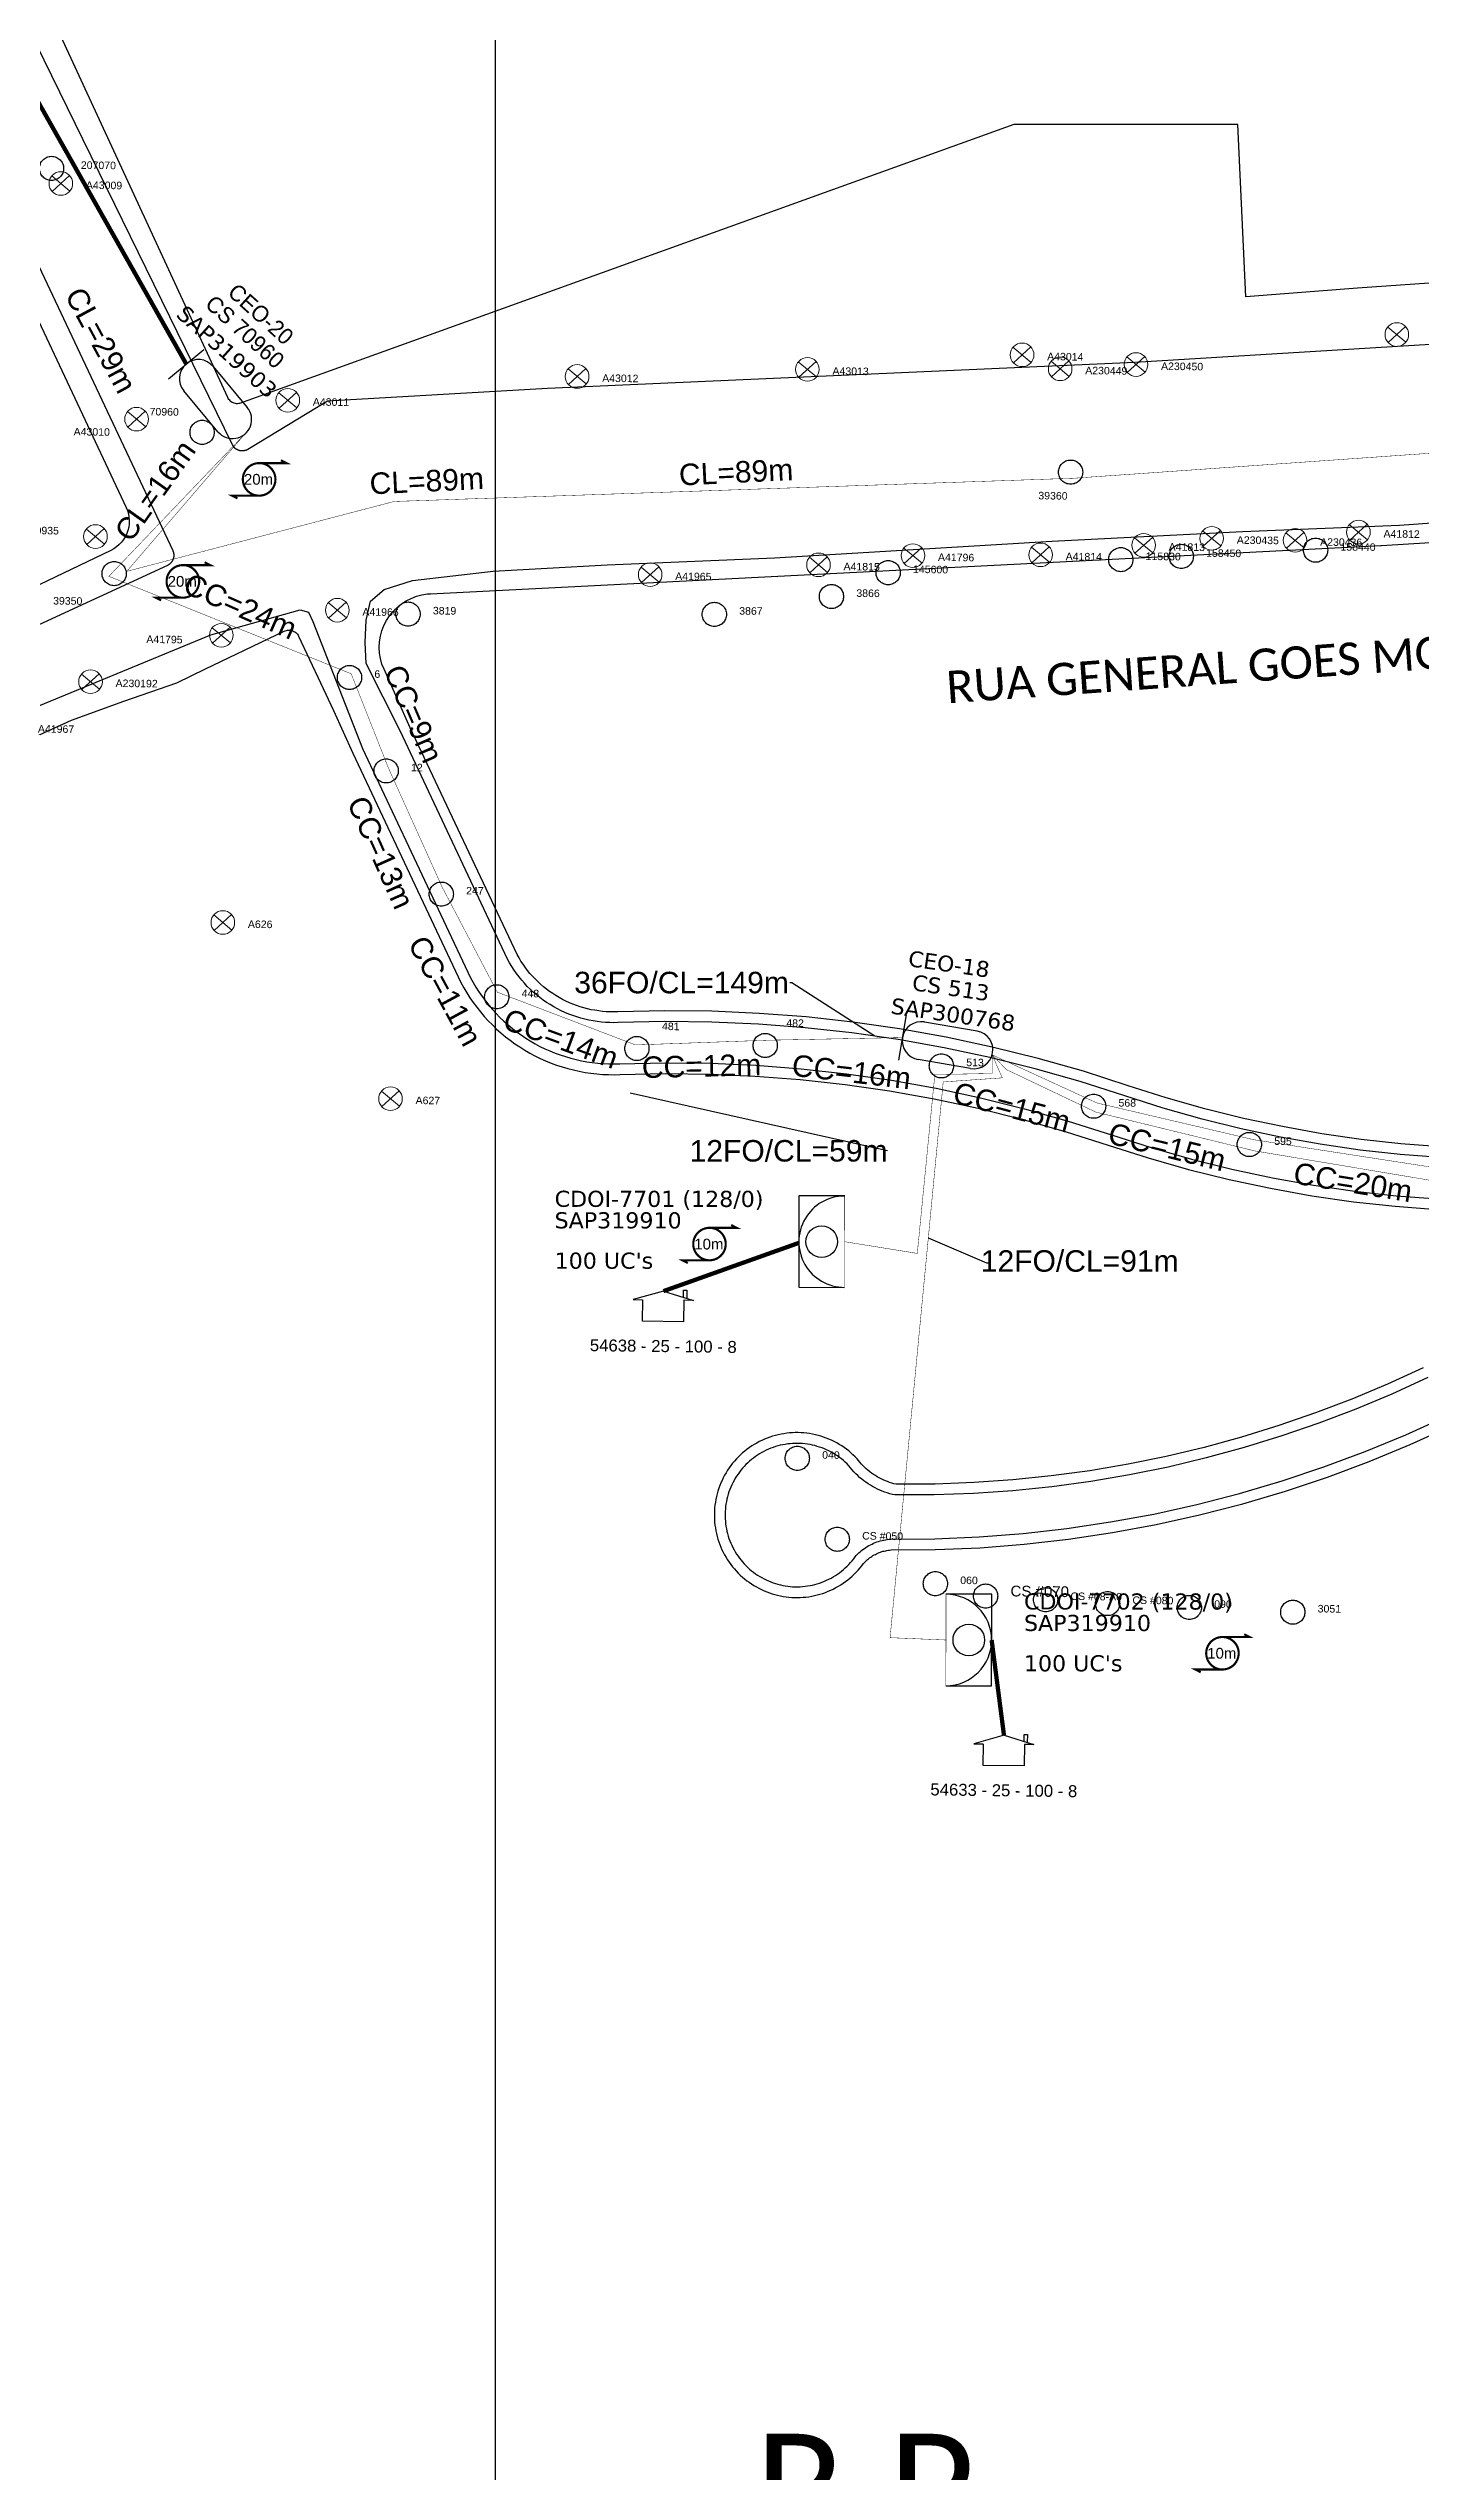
# Model space of a CAD drawing. Header units: millimetres. Extents: x 676447 to 689606, y 7455628 to 7463967.
# Drawn here: x 686593 to 686720.6, y 7460079.5 to 7460304.9 of the extents above; entities that cross this region are included whole.
import ezdxf
from ezdxf.enums import TextEntityAlignment as Align

# ---------------------------------------------------------------- set-up
doc = ezdxf.new("R2010")
doc.units = ezdxf.units.MM
doc.header["$LTSCALE"] = 0.1
doc.header["$MEASUREMENT"] = 0
doc.linetypes.add('PHANTOM2', pattern=[1.25, 0.625, -0.125, 0.125, -0.125, 0.125, -0.125])
doc.layers.add('10.4-Postes', color=1, linetype='Continuous', lineweight=0)
for name, color, linetype in [('Caixas Subterrâneas', 5, 'Continuous'), ('CD a instalar', 1, 'Continuous'), ('CD a instalar @ 1', 1, 'Continuous'), ('CELULARIZAÇÃO CABO 5', 7, 'Continuous'), ('CEO', 1, 'Continuous'), ('label_cabos', 7, 'Continuous'), ('label_cabos @ 1', 7, 'Continuous'), ('LAYOUT', 7, 'Continuous'), ('LEGENDAS_INFRAESTRUTURAS', 7, 'Continuous'), ('linha de chamada', 5, 'Continuous'), ('MUB_MEIOFIO', 7, 'Continuous'), ('MUB_QUADRAS', 7, 'Continuous'), ('MUB_SEGMENTO', 7, 'Continuous'), ('NOS_DE_INFRAESTRUTURA', 7, 'Continuous'), ('surveys', 7, 'Continuous'), ('SURVEYS_LEGENDAS', 7, 'Continuous')]:
    doc.layers.add(name, color=color, linetype=linetype)
doc.styles.add('Legend', font='calibri.ttf')
doc.styles.add('siredit', font='verdana.ttf')
doc.styles.get("Standard").update_dxf_attribs({"font": 'arial.ttf'})
doc.styles.add('Style-font000', font='font000.shx')
doc.dimstyles.new('FW', dxfattribs={"dimscale": 0, "dimtxt": 2, "dimasz": 0.18, "dimexe": 0.18, "dimexo": 0.0625, "dimgap": 0.09, "dimtad": 0, "dimtoh": 1, "dimdec": 0, "dimzin": 0, "dimdsep": 46, "dimtxsty": 'Standard', "dimcen": 0.09, "dimse1": 1, "dimse2": 1, "dimsd1": 1, "dimsd2": 1, "dimclrt": 7, "dimadec": 0, "dimazin": 0, "dimtfac": 1, "dimtdec": 0, "dimtofl": 0, "dimtmove": 0, "dimatfit": 3, "dimfxl": 0, "dimtolj": 1, "dimtzin": 0, "dimarcsym": 0})

# ---------------------------------------------------------------- blocks, each defined once
blk = doc.blocks.new('MHMZ')
at = {"linetype": 'PHANTOM2'}
blk.add_circle((0, 0), 0.0000101, dxfattribs=at)
blk = doc.blocks.new('PTPT')
at = {"layer": '10.4-Postes', "color": 1, "linetype": 'PHANTOM2'}
for points in [[(-0.0000079, 0.0000104), (0.0000075, -0.000002)], [(0.000007, 0.0000109), (-0.0000074, -0.0000025)]]:
    blk.add_lwpolyline(points, dxfattribs=at)
at = {"layer": '10.4-Postes', "color": 1}
blk.add_circle((-0.0000002, 0.0000042), 0.00000987, dxfattribs=at)
blk = doc.blocks.new('Folga 20')
at = {"layer": 'LAYOUT', "color": 1, "const_width": 0.2}
blk.add_lwpolyline([(685456.19, 7460278.55, 1.000012), (685456.19, 7460275.52, 0.999978)], format="xyb", close=True, dxfattribs=at)
for points in [[(685456.19, 7460278.55), (685458.72, 7460278.55), (685458.21, 7460278.81)], [(685456.19, 7460275.52), (685453.67, 7460275.52), (685454.17, 7460275.27)]]:
    blk.add_lwpolyline(points, dxfattribs=at)
at = {"layer": 'LAYOUT', "color": 1}
blk.add_text('20m', height=1, dxfattribs=at).set_placement((685456.13, 7460277.04), align=Align.MIDDLE_CENTER)
blk = doc.blocks.new('LVLV')
for p, q in [((0, 0.0000254), (-0.0000251, 0.000018)), ((0, 0.0000254), (0.0000251, 0.000018)), ((0.0000169, 0.0000264), (0.0000195, 0.0000264)), ((0.0000169, 0.0000205), (0.0000169, 0.0000264)), ((0.0000195, 0.0000264), (0.0000195, 0.0000198)), ((-0.0000251, 0.000018), (-0.0000173, 0.000018)), ((-0.0000172, 0), (-0.0000172, 0.0000179)), ((0.0000172, 0), (-0.0000172, 0)), ((0.0000251, 0.000018), (0.0000172, 0.000018)), ((0.0000172, 0.000018), (0.0000172, 0))]:
    blk.add_line(p, q)
blk = doc.blocks.new('A$C6FB0096B')
at = {"layer": 'LAYOUT', "color": 0, "const_width": 0.2}
blk.add_lwpolyline([(0, 1.51, 1.000012), (0, -1.51, 0.999978)], format="xyb", close=True, dxfattribs=at)
for points in [[(0, 1.51), (2.52, 1.51), (2.02, 1.77)], [(0, -1.51), (-2.52, -1.51), (-2.02, -1.77)]]:
    blk.add_lwpolyline(points, dxfattribs=at)
at = {"layer": 'LAYOUT', "color": 0}
blk.add_text('10m', height=1, dxfattribs=at).set_placement((-0.06, 0), align=Align.MIDDLE_CENTER)
blk = doc.blocks.new('*D58')
at = {"layer": 'Defpoints', "color": 0, "linetype": 'Continuous'}
for p in [(686622.23, 7460247.95), (686625.84, 7460239.55), (686628, 7460240.48)]:
    blk.add_point(p, dxfattribs=at)
at = {"layer": 'CD a instalar', "color": 7, "linetype": 'Continuous', "insert": (686626.93, 7460242.98), "char_height": 2, "attachment_point": 5, "rotation": 293.2739}
blk.add_mtext('\\A1;CC=9m', dxfattribs=at)
blk = doc.blocks.new('*D59')
at = {"layer": 'Defpoints', "color": 0, "linetype": 'Continuous'}
for p in [(686624.77, 7460237.35), (686629.89, 7460225.89), (686626.44, 7460224.35)]:
    blk.add_point(p, dxfattribs=at)
at = {"layer": 'CD a instalar', "color": 7, "linetype": 'Continuous', "insert": (686623.88, 7460230.08), "char_height": 2, "attachment_point": 5, "rotation": 294.1006}
blk.add_mtext('\\A1;CC=13m', dxfattribs=at)
blk = doc.blocks.new('*D60')
at = {"layer": 'Defpoints', "color": 0, "linetype": 'Continuous'}
for p in [(686629.51, 7460226.21), (686634.67, 7460216.66), (686631.17, 7460214.77)]:
    blk.add_point(p, dxfattribs=at)
at = {"layer": 'CD a instalar', "color": 7, "linetype": 'Continuous', "insert": (686629.86, 7460217.2), "char_height": 2, "attachment_point": 5, "rotation": 298.3706}
blk.add_mtext('\\A1;CC=11m', dxfattribs=at)
blk = doc.blocks.new('*D61')
at = {"layer": 'Defpoints', "color": 0, "linetype": 'Continuous'}
for p in [(686599.1, 7460256.02), (686620.98, 7460246.36), (686621.77, 7460248.15)]:
    blk.add_point(p, dxfattribs=at)
at = {"layer": 'CD a instalar', "color": 7, "linetype": 'Continuous', "insert": (686610.83, 7460252.98), "char_height": 2, "attachment_point": 5, "rotation": 336.1797}
blk.add_mtext('\\A1;CC=24m', dxfattribs=at)
blk = doc.blocks.new('*D62')
at = {"layer": 'Defpoints', "color": 0, "linetype": 'Continuous'}
for p in [(686634.67, 7460216.66), (686647.15, 7460210.35), (686647.7, 7460211.85)]:
    blk.add_point(p, dxfattribs=at)
at = {"layer": 'CD a instalar', "color": 7, "linetype": 'Continuous', "insert": (686640.63, 7460212.76), "char_height": 2, "attachment_point": 5, "rotation": 339.7404}
blk.add_mtext('\\A1;CC=14m', dxfattribs=at)
blk = doc.blocks.new('*D63')
at = {"layer": 'Defpoints', "color": 0, "linetype": 'Continuous'}
for p in [(686647.7, 7460211.85), (686659.63, 7460212.13), (686659.67, 7460210.35)]:
    blk.add_point(p, dxfattribs=at)
at = {"layer": 'CD a instalar', "color": 7, "linetype": 'Continuous', "insert": (686653.71, 7460210.21), "char_height": 2, "attachment_point": 5, "rotation": 1.3642}
blk.add_mtext('\\A1;CC=12m', dxfattribs=at)
blk = doc.blocks.new('*D64')
at = {"layer": 'Defpoints', "color": 0, "linetype": 'Continuous'}
for p in [(686659.63, 7460212.13), (686676.01, 7460210.23), (686675.84, 7460208.72)]:
    blk.add_point(p, dxfattribs=at)
at = {"layer": 'CD a instalar', "color": 7, "linetype": 'Continuous', "insert": (686667.65, 7460209.67), "char_height": 2, "attachment_point": 5, "rotation": 353.3905}
blk.add_mtext('\\A1;CC=16m', dxfattribs=at)
blk = doc.blocks.new('*D65')
at = {"layer": 'Defpoints', "color": 0, "linetype": 'Continuous'}
for p in [(686676.01, 7460210.23), (686690.16, 7460206.48), (686689.63, 7460204.5)]:
    blk.add_point(p, dxfattribs=at)
at = {"layer": 'CD a instalar', "color": 7, "linetype": 'Continuous', "insert": (686682.56, 7460206.38), "char_height": 2, "attachment_point": 5, "rotation": 345.118}
blk.add_mtext('\\A1;CC=15m', dxfattribs=at)
blk = doc.blocks.new('*D66')
at = {"layer": 'Defpoints', "color": 0, "linetype": 'Continuous'}
for p in [(686690.31, 7460206.44), (686704.15, 7460200.93), (686704.64, 7460202.92)]:
    blk.add_point(p, dxfattribs=at)
at = {"layer": 'CD a instalar', "color": 7, "linetype": 'Continuous', "insert": (686696.99, 7460202.69), "char_height": 2, "attachment_point": 5, "rotation": 346.1942}
blk.add_mtext('\\A1;CC=15m', dxfattribs=at)
blk = doc.blocks.new('*D67')
at = {"layer": 'Defpoints', "color": 0, "linetype": 'Continuous'}
for p in [(686704.64, 7460202.92), (686724.53, 7460199.72), (686724.22, 7460197.8)]:
    blk.add_point(p, dxfattribs=at)
at = {"layer": 'CD a instalar', "color": 7, "linetype": 'Continuous', "insert": (686714.27, 7460199.4), "char_height": 2, "attachment_point": 5, "rotation": 350.8589}
blk.add_mtext('\\A1;CC=20m', dxfattribs=at)

msp = doc.modelspace()

# ---------------------------------------------------------------- linework, layer by layer
for p, q in [((686662.77, 7460198.14), (686662.75, 7460189.64)), ((686667.02, 7460198.13), (686662.77, 7460198.14)), ((686662.75, 7460189.64), (686667, 7460189.63)), ((686680.69, 7460161.08), (686676.44, 7460161.08)), ((686680.68, 7460152.58), (686680.69, 7460161.08)), ((686676.43, 7460152.58), (686680.68, 7460152.58))]:
    msp.add_line(p, q)
at = {"linetype": 'Continuous'}
msp.add_lwpolyline([(686634.51, 7460009.2), (685960.65, 7460009.2), (685960.65, 7460536.13), (686634.51, 7460536.13)], close=True, dxfattribs=at)
at = {"color": 1, "const_width": 0.4}
msp.add_lwpolyline([(685841.65, 7460373.53), (685944.36, 7460421.62), (685988.58, 7460297.84), (685998.18, 7460270.5), (686002.34, 7460256.28), (686017.79, 7460211.26), (686109.27, 7460237.72), (686120.41, 7460238.15), (686142.2, 7460251.74), (686223.8, 7460287.21), (686240.79, 7460292.21), (686294.99, 7460315.34), (686311.26, 7460325.24), (686355.25, 7460345.81), (686390.71, 7460361.65), (686403.3, 7460360.45), (686420.48, 7460364.31), (686527.21, 7460409.83), (686538.71, 7460400.35), (686557.21, 7460361.57), (686605.8, 7460275.52)], dxfattribs=at)
at = {"color": 5, "const_width": 0.04}
msp.add_lwpolyline([(686611.24, 7460268.99), (686600.27, 7460256.23), (686625.13, 7460262.73), (686688.3, 7460264.89), (686812.55, 7460273.61), (686832.44, 7460278.94), (686906.24, 7460237.38), (686912.59, 7460235.71), (687018.68, 7460166.04)], dxfattribs=at)
at = {"const_width": 0.04}
for points in [[(686659.88, 7460212.62), (686647.57, 7460212.18), (686634.72, 7460217.09), (686629.6, 7460226.85), (686624.59, 7460237.96), (686621.14, 7460246.7), (686598.61, 7460255.77), (686611.24, 7460268.99)], [(686659.88, 7460212.62), (686672.4, 7460212.87)], [(686680.73, 7460211.26), (686680.73, 7460209.53), (686675.4, 7460209.42), (686673.77, 7460192.79), (686667.01, 7460193.88)], [(686680.73, 7460211.26), (686681.67, 7460209.12), (686676.18, 7460208.74), (686671.24, 7460157.05), (686676.43, 7460156.83)], [(686680.73, 7460211.26), (686690.48, 7460206.78), (686705.03, 7460203.37), (686724.57, 7460200.35), (686747.77, 7460201.88), (686768.94, 7460209.36), (686789.28, 7460205.44), (686807.73, 7460199.87)], [(686680.73, 7460211.26), (686682.05, 7460209.89), (686690.35, 7460205.94), (686705.12, 7460202.33), (686724.68, 7460199.05), (686747.19, 7460200.87), (686725.83, 7460158.27)], [(686667.02, 7460198.13), (686667, 7460189.63)], [(686676.43, 7460152.58), (686676.44, 7460161.08)]]:
    msp.add_lwpolyline(points, dxfattribs=at)
for centre in [(686664.88, 7460193.88), (686678.56, 7460156.83)]:
    msp.add_circle(centre, 1.47)
for centre, start, end in [((686667.01, 7460193.88), 89.8811, 269.8811), ((686676.43, 7460156.83), 269.9724, 89.9724)]:
    msp.add_arc(centre, 4.25, start, end)
at = {"layer": 'CEO'}
for p, q in [((686608.29, 7460275.29), (686611.47, 7460271.48)), ((686608.75, 7460269.22), (686605.57, 7460273.03))]:
    msp.add_line(p, q, dxfattribs=at)
at = {"layer": 'CEO', "color": 0}
for p, q in [((686674.44, 7460214.32), (686679.33, 7460213.48)), ((686678.73, 7460209.99), (686673.84, 7460210.83))]:
    msp.add_line(p, q, dxfattribs=at)
at = {"layer": 'CEO'}
msp.add_lwpolyline([(686604.16, 7460274.15), (686607.44, 7460276.88)], dxfattribs=at)
at = {"layer": 'CEO', "color": 0}
msp.add_lwpolyline([(686672.04, 7460210.77), (686672.76, 7460214.97)], dxfattribs=at)
at = {"layer": 'CEO'}
for centre, start, end in [((686606.93, 7460274.16), 39.8065, 219.8065), ((686610.11, 7460270.35), 219.8065, 39.8065)]:
    msp.add_arc(centre, 1.77, start, end, dxfattribs=at)
at = {"layer": 'CEO', "color": 0}
for centre, start, end in [((686674.14, 7460212.57), 80.2846, 260.2846), ((686679.03, 7460211.73), 260.2846, 80.2846)]:
    msp.add_arc(centre, 1.77, start, end, dxfattribs=at)
at = {"layer": 'linha de chamada', "linetype": 'Continuous', "const_width": 0.4}
for points in [[(686662.76, 7460193.77), (686650.17, 7460189.28)], [(686680.68, 7460156.83), (686681.83, 7460147.96)]]:
    msp.add_lwpolyline(points, dxfattribs=at)
at = {"layer": 'MUB_MEIOFIO', "linetype": 'Continuous'}
for points in [[(686758.74, 7460472.23), (686808.88, 7460321.07), (686823.06, 7460277.65), (686819.73, 7460279.34), (686816.23, 7460280.67), (686812.62, 7460281.62), (686808.93, 7460282.2), (686805.2, 7460282.38), (686802.94, 7460282.3), (686693.98, 7460275.65), (686639.38, 7460273.23), (686618.95, 7460272.05), (686611.52, 7460267.57)], [(686611.52, 7460267.57), (686611.49, 7460267.56), (686611.46, 7460267.54), (686611.43, 7460267.52), (686611.4, 7460267.51), (686611.37, 7460267.5), (686611.33, 7460267.48), (686611.3, 7460267.47), (686611.27, 7460267.46), (686611.23, 7460267.46), (686611.2, 7460267.45), (686611.17, 7460267.44), (686611.13, 7460267.44), (686611.1, 7460267.43), (686611.06, 7460267.43), (686611.03, 7460267.43), (686611, 7460267.43), (686610.96, 7460267.43), (686610.93, 7460267.43), (686610.89, 7460267.44), (686610.86, 7460267.44), (686610.82, 7460267.45), (686610.79, 7460267.45), (686610.76, 7460267.46), (686610.72, 7460267.47), (686610.69, 7460267.48), (686610.66, 7460267.49), (686610.63, 7460267.5), (686610.59, 7460267.52), (686610.56, 7460267.53), (686610.53, 7460267.55), (686610.5, 7460267.57), (686610.47, 7460267.58), (686610.44, 7460267.6), (686610.41, 7460267.62), (686610.39, 7460267.64), (686610.36, 7460267.67), (686610.33, 7460267.69), (686610.31, 7460267.71), (686610.29, 7460267.74), (686610.26, 7460267.76), (686610.24, 7460267.79), (686610.22, 7460267.81), (686610.2, 7460267.84), (686610.18, 7460267.87), (686610.16, 7460267.9), (686610.14, 7460267.93), (686610.12, 7460267.96), (686610.11, 7460267.99), (686537.8, 7460415.7)], [(686490.76, 7460204.53), (686604.09, 7460256.82), (686604.12, 7460256.83), (686604.15, 7460256.85), (686604.18, 7460256.87), (686604.21, 7460256.89), (686604.24, 7460256.9), (686604.27, 7460256.92), (686604.3, 7460256.95), (686604.32, 7460256.97), (686604.35, 7460256.99), (686604.37, 7460257.01), (686604.4, 7460257.04), (686604.42, 7460257.06), (686604.44, 7460257.09), (686604.46, 7460257.12), (686604.48, 7460257.14), (686604.5, 7460257.17), (686604.52, 7460257.2), (686604.54, 7460257.23), (686604.56, 7460257.26), (686604.57, 7460257.29), (686604.59, 7460257.32), (686604.6, 7460257.35), (686604.61, 7460257.39), (686604.62, 7460257.42), (686604.63, 7460257.45), (686604.64, 7460257.48), (686604.65, 7460257.52), (686604.66, 7460257.55), (686604.66, 7460257.58), (686604.67, 7460257.62), (686604.67, 7460257.65), (686604.67, 7460257.69), (686604.67, 7460257.72), (686604.67, 7460257.76), (686604.67, 7460257.79), (686604.67, 7460257.82), (686604.66, 7460257.86), (686604.66, 7460257.89), (686604.65, 7460257.93), (686604.64, 7460257.96), (686604.64, 7460257.99), (686604.63, 7460258.03), (686604.62, 7460258.06), (686604.6, 7460258.09), (686604.59, 7460258.12), (686604.58, 7460258.15), (686532.13, 7460411.91)], [(686722.38, 7460201.7), (686718.65, 7460201.99), (686714.93, 7460202.4), (686711.22, 7460202.94), (686707.53, 7460203.6), (686703.87, 7460204.38), (686700.24, 7460205.28), (686696.64, 7460206.3), (686693.07, 7460207.44), (686688.92, 7460208.77), (686684.74, 7460209.96), (686680.51, 7460211.01), (686676.26, 7460211.92), (686671.98, 7460212.68), (686667.67, 7460213.3), (686663.34, 7460213.78), (686659, 7460214.12), (686654.66, 7460214.31), (686650.31, 7460214.36), (686645.95, 7460214.26), (686645.56, 7460214.25), (686645.17, 7460214.26), (686644.78, 7460214.27), (686644.4, 7460214.31), (686644.01, 7460214.35), (686643.62, 7460214.41), (686643.24, 7460214.48), (686642.86, 7460214.57), (686642.48, 7460214.67), (686642.11, 7460214.78), (686641.74, 7460214.91), (686641.37, 7460215.05), (686641.01, 7460215.2), (686640.66, 7460215.36), (686640.31, 7460215.54), (686639.97, 7460215.73), (686639.63, 7460215.93), (686639.31, 7460216.14), (686638.99, 7460216.36), (686638.67, 7460216.59), (686638.37, 7460216.84), (686638.07, 7460217.09), (686637.79, 7460217.36), (686637.51, 7460217.63), (686637.24, 7460217.92), (686636.99, 7460218.21), (686636.74, 7460218.51), (686636.5, 7460218.83), (686636.28, 7460219.14), (686636.07, 7460219.47), (686635.86, 7460219.81), (686635.67, 7460220.15), (686625.68, 7460241.39), (686622.54, 7460247.67), (686622.45, 7460249.6), (686622.52, 7460251.7), (686622.93, 7460253.47), (686624.2, 7460254.53), (686626.83, 7460255.38), (686634.33, 7460256.25), (686644.93, 7460256.85), (686660.5, 7460257.48), (686686.29, 7460259.03), (686704, 7460259.94), (686718.61, 7460260.52), (686740.98, 7460262.13)], [(686589.76, 7460242.76), (686608.08, 7460250.32), (686616.39, 7460252.66), (686617.16, 7460252.42), (686617.58, 7460251.58), (686622.2, 7460239.75), (686632.24, 7460218.43), (686632.48, 7460217.98), (686632.74, 7460217.54), (686633.02, 7460217.11), (686633.31, 7460216.69), (686633.62, 7460216.28), (686633.93, 7460215.87), (686634.27, 7460215.49), (686634.61, 7460215.11), (686634.97, 7460214.74), (686635.34, 7460214.39), (686635.72, 7460214.05), (686636.12, 7460213.72), (686636.52, 7460213.41), (686636.93, 7460213.11), (686637.36, 7460212.82), (686637.79, 7460212.55), (686638.24, 7460212.29), (686638.69, 7460212.05), (686639.15, 7460211.83), (686639.62, 7460211.62), (686640.09, 7460211.43), (686640.57, 7460211.25), (686641.06, 7460211.09), (686641.55, 7460210.94), (686642.04, 7460210.82), (686642.54, 7460210.71), (686643.05, 7460210.61), (686643.55, 7460210.54), (686644.06, 7460210.48), (686644.57, 7460210.44), (686645.08, 7460210.42), (686645.59, 7460210.41), (686646.11, 7460210.42), (686650.33, 7460210.52), (686654.55, 7460210.47), (686658.77, 7460210.29), (686662.98, 7460209.96), (686667.18, 7460209.5), (686671.36, 7460208.89), (686675.52, 7460208.15), (686679.65, 7460207.27), (686683.75, 7460206.25), (686687.81, 7460205.09), (686691.84, 7460203.81), (686695.52, 7460202.63), (686699.25, 7460201.57), (686703.01, 7460200.63), (686706.79, 7460199.83), (686710.61, 7460199.15), (686714.44, 7460198.59), (686718.29, 7460198.16), (686722.15, 7460197.86)], [(686721.22, 7460181.24), (686717.9, 7460179.71), (686714.53, 7460178.3), (686711.11, 7460177), (686707.66, 7460175.81), (686704.17, 7460174.73), (686700.64, 7460173.77), (686697.09, 7460172.92), (686693.5, 7460172.2), (686689.9, 7460171.59), (686686.28, 7460171.09), (686682.65, 7460170.72), (686679, 7460170.47), (686675.35, 7460170.33), (686671.69, 7460170.32), (686671.45, 7460170.37), (686671.21, 7460170.44), (686670.98, 7460170.51), (686670.74, 7460170.59), (686670.51, 7460170.68), (686670.28, 7460170.77), (686670.06, 7460170.87), (686669.84, 7460170.99), (686669.62, 7460171.1), (686669.41, 7460171.23), (686669.2, 7460171.36), (686669, 7460171.5), (686668.8, 7460171.65), (686668.6, 7460171.8), (686668.41, 7460171.96), (686668.23, 7460172.13), (686668.05, 7460172.3), (686667.88, 7460172.48), (686667.72, 7460172.66), (686667.56, 7460172.85), (686667.41, 7460173.04), (686667.24, 7460173.21), (686667.07, 7460173.37), (686666.9, 7460173.52), (686666.72, 7460173.67), (686666.54, 7460173.81), (686666.35, 7460173.95), (686666.16, 7460174.07), (686665.96, 7460174.2), (686665.76, 7460174.31), (686665.55, 7460174.42), (686665.34, 7460174.52), (686665.13, 7460174.61), (686664.91, 7460174.7), (686664.69, 7460174.77), (686664.47, 7460174.84), (686664.25, 7460174.91), (686664.02, 7460174.96), (686663.8, 7460175.01), (686663.57, 7460175.04), (686663.34, 7460175.08), (686663.11, 7460175.1), (686662.88, 7460175.11), (686662.64, 7460175.12), (686662.41, 7460175.12), (686662.18, 7460175.11), (686661.95, 7460175.09), (686661.72, 7460175.07), (686661.49, 7460175.03), (686661.26, 7460174.99), (686661.03, 7460174.94), (686660.81, 7460174.88), (686660.59, 7460174.82), (686660.37, 7460174.74), (686660.15, 7460174.66), (686659.93, 7460174.58), (686659.72, 7460174.48), (686659.51, 7460174.38), (686659.31, 7460174.27), (686659.11, 7460174.15), (686658.91, 7460174.03), (686658.72, 7460173.9), (686658.53, 7460173.76), (686658.35, 7460173.62), (686658.18, 7460173.47), (686658, 7460173.31), (686657.84, 7460173.15), (686657.68, 7460172.98), (686657.52, 7460172.81), (686657.37, 7460172.63), (686657.23, 7460172.45), (686657.1, 7460172.26), (686656.97, 7460172.07), (686656.84, 7460171.87), (686656.73, 7460171.67), (686656.62, 7460171.46), (686656.52, 7460171.25), (686656.43, 7460171.04), (686656.34, 7460170.83), (686656.26, 7460170.61), (686656.19, 7460170.39), (686656.13, 7460170.16), (686656.07, 7460169.94), (686656.02, 7460169.71), (686655.98, 7460169.48), (686655.95, 7460169.25), (686655.93, 7460169.02), (686655.91, 7460168.79), (686655.9, 7460168.56), (686655.9, 7460168.33), (686655.91, 7460168.1), (686655.93, 7460167.87), (686655.95, 7460167.64), (686655.98, 7460167.41), (686656.03, 7460167.18), (686656.07, 7460166.95), (686656.13, 7460166.73), (686656.19, 7460166.5), (686656.26, 7460166.28), (686656.34, 7460166.07), (686656.43, 7460165.85), (686656.52, 7460165.64), (686656.63, 7460165.43), (686656.73, 7460165.23), (686656.85, 7460165.02), (686656.97, 7460164.83), (686657.1, 7460164.64), (686657.24, 7460164.45), (686657.38, 7460164.27), (686657.53, 7460164.09), (686657.68, 7460163.91), (686657.84, 7460163.75), (686658.01, 7460163.59), (686658.18, 7460163.43), (686658.36, 7460163.28), (686658.54, 7460163.14), (686658.73, 7460163), (686658.92, 7460162.87), (686659.12, 7460162.75), (686659.32, 7460162.63), (686659.52, 7460162.52), (686659.73, 7460162.42), (686659.94, 7460162.32), (686660.15, 7460162.24), (686660.37, 7460162.16), (686660.59, 7460162.08), (686660.81, 7460162.02), (686661.04, 7460161.96), (686661.26, 7460161.91), (686661.49, 7460161.87), (686661.72, 7460161.84), (686661.95, 7460161.81), (686662.18, 7460161.79), (686662.42, 7460161.79), (686662.65, 7460161.78), (686662.88, 7460161.79), (686663.11, 7460161.81), (686663.34, 7460161.83), (686663.57, 7460161.86), (686663.8, 7460161.9), (686664.03, 7460161.94), (686664.25, 7460162), (686664.47, 7460162.06), (686664.69, 7460162.13), (686664.91, 7460162.21), (686665.13, 7460162.29), (686665.34, 7460162.39), (686665.55, 7460162.49), (686665.76, 7460162.59), (686665.96, 7460162.71), (686666.15, 7460162.83), (686666.35, 7460162.96), (686666.54, 7460163.09), (686666.72, 7460163.23), (686666.9, 7460163.38), (686667.07, 7460163.53), (686667.24, 7460163.69), (686667.4, 7460163.86), (686667.56, 7460164.03), (686667.71, 7460164.2), (686667.86, 7460164.39), (686667.99, 7460164.57), (686668.1, 7460164.69), (686668.22, 7460164.81), (686668.34, 7460164.93), (686668.46, 7460165.04), (686668.58, 7460165.15), (686668.71, 7460165.25), (686668.85, 7460165.35), (686668.98, 7460165.44), (686669.12, 7460165.53), (686669.26, 7460165.61), (686669.41, 7460165.69), (686669.56, 7460165.76), (686669.71, 7460165.83), (686669.86, 7460165.89), (686670.01, 7460165.95), (686670.17, 7460166), (686670.33, 7460166.05), (686670.49, 7460166.09), (686670.65, 7460166.12), (686670.81, 7460166.15), (686670.98, 7460166.18), (686671.14, 7460166.2), (686671.31, 7460166.21), (686675.41, 7460166.24), (686679.51, 7460166.42), (686683.6, 7460166.74), (686687.67, 7460167.2), (686691.73, 7460167.81), (686695.76, 7460168.55), (686699.77, 7460169.44), (686703.74, 7460170.46), (686707.68, 7460171.63), (686711.57, 7460172.93), (686715.41, 7460174.36), (686719.2, 7460175.93), (686722.94, 7460177.63)]]:
    msp.add_lwpolyline(points, dxfattribs=at)
at = {"layer": 'MUB_QUADRAS', "linetype": 'Continuous'}
for points in [[(686537.81, 7460395.11), (686600.22, 7460262.16), (686600.33, 7460261.9), (686600.42, 7460261.59), (686600.47, 7460261.29), (686600.5, 7460260.97), (686600.49, 7460260.66), (686600.45, 7460260.35), (686600.38, 7460260.04), (686600.27, 7460259.75), (686600.14, 7460259.46), (686599.98, 7460259.19), (686599.79, 7460258.95), (686599.57, 7460258.72), (686599.33, 7460258.51), (686599.07, 7460258.33), (686598.8, 7460258.18), (686573.07, 7460245.85)], [(686756.45, 7460285.47), (686714.7, 7460282.57), (686704.3, 7460281.76), (686703.56, 7460297.8), (686682.76, 7460297.8), (686610.76, 7460271.84), (686610.69, 7460271.83), (686610.58, 7460271.82), (686610.48, 7460271.82), (686610.38, 7460271.84), (686610.27, 7460271.86), (686610.18, 7460271.9), (686610.08, 7460271.95), (686609.99, 7460272), (686609.91, 7460272.07), (686609.84, 7460272.14), (686609.77, 7460272.22), (686609.71, 7460272.31), (686609.66, 7460272.4), (686578.4, 7460340.06)], [(686722.44, 7460202.7), (686718.74, 7460202.98), (686715.05, 7460203.39), (686711.38, 7460203.92), (686707.73, 7460204.58), (686704.1, 7460205.35), (686700.49, 7460206.25), (686696.92, 7460207.26), (686693.39, 7460208.39), (686689.21, 7460209.73), (686685, 7460210.93), (686680.74, 7460211.98), (686676.45, 7460212.9), (686672.13, 7460213.67), (686667.79, 7460214.3), (686663.44, 7460214.78), (686659.06, 7460215.12), (686654.68, 7460215.31), (686650.3, 7460215.36), (686645.92, 7460215.26), (686645.56, 7460215.25), (686645.21, 7460215.25), (686644.85, 7460215.27), (686644.5, 7460215.3), (686644.15, 7460215.34), (686643.8, 7460215.4), (686643.45, 7460215.46), (686643.1, 7460215.54), (686642.76, 7460215.63), (686642.42, 7460215.73), (686642.08, 7460215.85), (686641.75, 7460215.97), (686641.43, 7460216.11), (686641.1, 7460216.26), (686640.79, 7460216.42), (686640.48, 7460216.59), (686640.17, 7460216.77), (686639.87, 7460216.96), (686639.58, 7460217.16), (686639.3, 7460217.37), (686639.02, 7460217.6), (686638.75, 7460217.83), (686638.49, 7460218.07), (686638.24, 7460218.32), (686638, 7460218.58), (686637.76, 7460218.84), (686637.54, 7460219.12), (686637.32, 7460219.4), (686637.12, 7460219.69), (686636.92, 7460219.98), (686636.74, 7460220.29), (686636.57, 7460220.6), (686626.62, 7460241.69), (686624.19, 7460247.12), (686624, 7460247.6), (686623.86, 7460248.11), (686623.78, 7460248.63), (686623.75, 7460249.15), (686623.78, 7460249.67), (686623.86, 7460250.19), (686624, 7460250.7), (686624.18, 7460251.18), (686624.42, 7460251.65), (686624.7, 7460252.09), (686625.03, 7460252.5), (686625.4, 7460252.87), (686625.81, 7460253.2), (686626.25, 7460253.48), (686626.71, 7460253.72), (686627.2, 7460253.91), (686627.71, 7460254.05), (686628.22, 7460254.13), (686628.5, 7460254.15), (686716.86, 7460258.64), (686716.92, 7460258.64), (686821.62, 7460265.07)], [(686540.04, 7460217.19), (686595.12, 7460242.38), (686599.99, 7460244.16), (686604.93, 7460245.85), (686607.6, 7460247.16), (686614.91, 7460250.67), (686615.01, 7460250.71), (686615.11, 7460250.74), (686615.21, 7460250.76), (686615.31, 7460250.77), (686615.42, 7460250.77), (686615.52, 7460250.76), (686615.63, 7460250.73), (686615.72, 7460250.7), (686615.82, 7460250.65), (686615.91, 7460250.6), (686615.99, 7460250.53), (686616.07, 7460250.46), (686616.14, 7460250.38), (686616.2, 7460250.3), (686616.25, 7460250.2), (686618.29, 7460245.85), (686619.5, 7460243.28), (686621.3, 7460239.33), (686631.34, 7460217.98), (686631.6, 7460217.5), (686631.88, 7460217.03), (686632.18, 7460216.57), (686632.49, 7460216.12), (686632.81, 7460215.68), (686633.15, 7460215.25), (686633.51, 7460214.84), (686633.87, 7460214.43), (686634.26, 7460214.04), (686634.65, 7460213.66), (686635.06, 7460213.3), (686635.48, 7460212.95), (686635.91, 7460212.61), (686636.35, 7460212.29), (686636.81, 7460211.99), (686637.27, 7460211.7), (686637.74, 7460211.42), (686638.22, 7460211.17), (686638.72, 7460210.93), (686639.21, 7460210.7), (686639.72, 7460210.5), (686640.23, 7460210.31), (686640.75, 7460210.14), (686641.28, 7460209.98), (686641.81, 7460209.85), (686642.34, 7460209.73), (686642.88, 7460209.63), (686643.42, 7460209.55), (686643.96, 7460209.49), (686644.51, 7460209.44), (686645.05, 7460209.42), (686645.6, 7460209.41), (686646.14, 7460209.42), (686650.33, 7460209.52), (686654.52, 7460209.47), (686658.71, 7460209.29), (686662.89, 7460208.96), (686667.06, 7460208.5), (686671.2, 7460207.9), (686675.33, 7460207.17), (686679.43, 7460206.29), (686683.49, 7460205.28), (686687.53, 7460204.14), (686691.52, 7460202.86), (686695.24, 7460201.67), (686698.99, 7460200.6), (686702.78, 7460199.66), (686706.6, 7460198.85), (686710.45, 7460198.16), (686714.31, 7460197.6), (686718.19, 7460197.17), (686722.09, 7460196.87)], [(686720.79, 7460182.14), (686717.5, 7460180.63), (686714.17, 7460179.23), (686710.79, 7460177.95), (686707.38, 7460176.77), (686703.92, 7460175.7), (686700.44, 7460174.75), (686696.92, 7460173.91), (686693.38, 7460173.19), (686689.82, 7460172.58), (686686.23, 7460172.1), (686682.64, 7460171.72), (686679.03, 7460171.47), (686675.42, 7460171.34), (686671.81, 7460171.32), (686671.6, 7460171.37), (686671.4, 7460171.43), (686671.2, 7460171.49), (686671, 7460171.56), (686670.8, 7460171.64), (686670.61, 7460171.72), (686670.42, 7460171.81), (686670.23, 7460171.91), (686670.05, 7460172.01), (686669.87, 7460172.12), (686669.69, 7460172.24), (686669.52, 7460172.36), (686669.35, 7460172.48), (686669.18, 7460172.62), (686669.02, 7460172.76), (686668.87, 7460172.9), (686668.72, 7460173.05), (686668.57, 7460173.2), (686668.43, 7460173.36), (686668.3, 7460173.52), (686668.17, 7460173.69), (686667.99, 7460173.88), (686667.79, 7460174.07), (686667.59, 7460174.25), (686667.39, 7460174.42), (686667.18, 7460174.58), (686666.96, 7460174.74), (686666.74, 7460174.89), (686666.51, 7460175.03), (686666.28, 7460175.16), (686666.04, 7460175.29), (686665.8, 7460175.41), (686665.56, 7460175.51), (686665.31, 7460175.61), (686665.06, 7460175.71), (686664.8, 7460175.79), (686664.55, 7460175.86), (686664.29, 7460175.93), (686664.02, 7460175.98), (686663.76, 7460176.03), (686663.49, 7460176.06), (686663.23, 7460176.09), (686662.96, 7460176.11), (686662.69, 7460176.12), (686662.43, 7460176.12), (686662.16, 7460176.11), (686661.89, 7460176.09), (686661.63, 7460176.06), (686661.36, 7460176.02), (686661.1, 7460175.98), (686660.84, 7460175.92), (686660.58, 7460175.86), (686660.32, 7460175.78), (686660.06, 7460175.7), (686659.81, 7460175.61), (686659.56, 7460175.51), (686659.32, 7460175.4), (686659.08, 7460175.28), (686658.84, 7460175.15), (686658.61, 7460175.02), (686658.39, 7460174.88), (686658.16, 7460174.73), (686657.95, 7460174.57), (686657.74, 7460174.4), (686657.53, 7460174.23), (686657.33, 7460174.05), (686657.14, 7460173.87), (686656.96, 7460173.67), (686656.78, 7460173.47), (686656.6, 7460173.27), (686656.44, 7460173.06), (686656.28, 7460172.84), (686656.13, 7460172.62), (686655.99, 7460172.39), (686655.86, 7460172.16), (686655.73, 7460171.92), (686655.62, 7460171.68), (686655.51, 7460171.44), (686655.41, 7460171.19), (686655.32, 7460170.94), (686655.23, 7460170.68), (686655.16, 7460170.43), (686655.1, 7460170.17), (686655.04, 7460169.9), (686655, 7460169.64), (686654.96, 7460169.38), (686654.93, 7460169.11), (686654.91, 7460168.84), (686654.9, 7460168.58), (686654.9, 7460168.31), (686654.91, 7460168.05), (686654.93, 7460167.78), (686654.96, 7460167.52), (686655, 7460167.25), (686655.04, 7460166.99), (686655.1, 7460166.73), (686655.16, 7460166.47), (686655.23, 7460166.22), (686655.32, 7460165.96), (686655.41, 7460165.71), (686655.51, 7460165.47), (686655.61, 7460165.23), (686655.73, 7460164.99), (686655.85, 7460164.75), (686655.99, 7460164.52), (686656.13, 7460164.29), (686656.27, 7460164.07), (686656.43, 7460163.86), (686656.59, 7460163.65), (686656.76, 7460163.44), (686656.94, 7460163.25), (686657.12, 7460163.05), (686657.31, 7460162.87), (686657.51, 7460162.69), (686657.71, 7460162.52), (686657.92, 7460162.35), (686658.14, 7460162.2), (686658.36, 7460162.05), (686658.58, 7460161.9), (686658.81, 7460161.77), (686659.04, 7460161.64), (686659.28, 7460161.52), (686659.52, 7460161.41), (686659.77, 7460161.31), (686660.02, 7460161.22), (686660.27, 7460161.14), (686660.53, 7460161.06), (686660.78, 7460160.99), (686661.04, 7460160.94), (686661.3, 7460160.89), (686661.57, 7460160.85), (686661.83, 7460160.82), (686662.1, 7460160.8), (686662.36, 7460160.79), (686662.63, 7460160.78), (686662.89, 7460160.79), (686663.16, 7460160.81), (686663.42, 7460160.83), (686663.69, 7460160.86), (686663.95, 7460160.91), (686664.21, 7460160.96), (686664.47, 7460161.02), (686664.72, 7460161.09), (686664.98, 7460161.17), (686665.23, 7460161.26), (686665.48, 7460161.36), (686665.72, 7460161.46), (686665.96, 7460161.57), (686666.2, 7460161.7), (686666.43, 7460161.83), (686666.66, 7460161.96), (686666.88, 7460162.11), (686667.1, 7460162.26), (686667.31, 7460162.42), (686667.51, 7460162.59), (686667.71, 7460162.77), (686667.91, 7460162.95), (686668.1, 7460163.14), (686668.28, 7460163.33), (686668.45, 7460163.53), (686668.62, 7460163.74), (686668.78, 7460163.95), (686668.86, 7460164.04), (686668.95, 7460164.13), (686669.04, 7460164.22), (686669.14, 7460164.31), (686669.24, 7460164.39), (686669.34, 7460164.47), (686669.44, 7460164.54), (686669.54, 7460164.61), (686669.65, 7460164.68), (686669.76, 7460164.74), (686669.87, 7460164.8), (686669.99, 7460164.86), (686670.1, 7460164.91), (686670.22, 7460164.96), (686670.34, 7460165), (686670.46, 7460165.05), (686670.58, 7460165.08), (686670.7, 7460165.11), (686670.83, 7460165.14), (686670.95, 7460165.16), (686671.08, 7460165.18), (686671.2, 7460165.2), (686671.33, 7460165.21), (686675.47, 7460165.24), (686679.6, 7460165.42), (686683.72, 7460165.75), (686687.83, 7460166.21), (686691.92, 7460166.82), (686695.98, 7460167.58), (686700.02, 7460168.47), (686704.02, 7460169.5), (686707.99, 7460170.68), (686711.91, 7460171.99), (686715.78, 7460173.43), (686719.6, 7460175.01), (686723.37, 7460176.72)]]:
    msp.add_lwpolyline(points, dxfattribs=at)

# ---------------------------------------------------------------- block references
at = {"xscale": 111319.4907932736, "yscale": 111319.4907932736, "zscale": 111319.4907932736, "rotation": 359.2896354841149}
msp.add_blockref('MHMZ', (686680.12, 7460160.92), dxfattribs=at)
at = {"layer": 'Caixas Subterrâneas', "color": 40}
for p, xscale, yscale, zscale, rotation in [((686593.28, 7460293.71), 111319.4907932735, 111319.4907932735, 111319.4907932735, 359.2900055052226), ((686607.28, 7460269.16), 111319.4907932736, 111319.4907932736, 111319.4907932736, 359.289946163589), ((686688.02, 7460265.46), 111319.4907932735, 111319.4907932735, 111319.4907932735, 359.2896380124336), ((686671.06, 7460256.11), 111319.4907932735, 111319.4907932735, 111319.4907932735, 359.2896995869268), ((686692.69, 7460257.32), 111319.4907932736, 111319.4907932736, 111319.4907932736, 359.2896177283325), ((686698.31, 7460257.62), 111319.4907932736, 111319.4907932736, 111319.4907932736, 359.2895964299618), ((686710.8, 7460258.2), 111319.4907932735, 111319.4907932735, 111319.4907932735, 359.2895491381021), ((686599.1, 7460256.02), 111319.4907932736, 111319.4907932736, 111319.4907932736, 359.2899731992982), ((686665.79, 7460253.89), 111319.4907932736, 111319.4907932736, 111319.4907932736, 359.2897189448225), ((686626.42, 7460252.26), 111319.4907932735, 111319.4907932735, 111319.4907932735, 359.2898681371649), ((686654.9, 7460252.23), 111319.4907932736, 111319.4907932736, 111319.4907932736, 359.2897598185164), ((686620.98, 7460246.36), 111319.4907932736, 111319.4907932736, 111319.4907932736, 203.2898869973308), ((686624.39, 7460237.67), 111319.4907932736, 111319.4907932736, 111319.4907932736, 209.2898713230756), ((686629.51, 7460226.21), 111319.4907932735, 111319.4907932735, 111319.4907932735, 211.2898482669342), ((686634.67, 7460216.66), 111319.4907932736, 111319.4907932736, 111319.4907932736, 213.2898256769245), ((686647.7, 7460211.85), 111319.4907932736, 111319.4907932736, 111319.4907932736, 272.2897746404544), ((686659.63, 7460212.13), 111319.4907932735, 111319.4907932735, 111319.4907932735, 176.2897293665782), ((686676.01, 7460210.23), 111319.4907932735, 111319.4907932735, 111319.4907932735, 175.2896664623779), ((686690.16, 7460206.48), 111319.4907932736, 111319.4907932736, 111319.4907932736, 253.2896115083915), ((686704.64, 7460202.92), 111319.4907932736, 111319.4907932736, 111319.4907932736, 254.289555339532), ((686662.61, 7460173.73), 111319.4907932735, 111319.4907932735, 111319.4907932735, 359.2897060768861), ((686666.33, 7460166.2), 111319.4907932736, 111319.4907932736, 111319.4907932736, 359.2896895696073), ((686675.45, 7460162.07), 111319.4907932736, 111319.4907932736, 111319.4907932736, 359.2896535974419), ((686685.7, 7460160.58), 111319.4907932736, 111319.4907932736, 111319.4907932736, 359.289614180492), ((686691.46, 7460160.22), 111319.4907932736, 111319.4907932736, 111319.4907932736, 359.2895921524034), ((686699.06, 7460159.86), 111319.4907932735, 111319.4907932735, 111319.4907932735, 359.2895631481531), ((686708.68, 7460159.42), 111319.4907932735, 111319.4907932735, 111319.4907932735, 359.2895264281809)]:
    msp.add_blockref('MHMZ', p, dxfattribs=dict(at, xscale=xscale, yscale=yscale, zscale=zscale, rotation=rotation))
at = {"layer": 'LAYOUT', "linetype": 'Continuous'}
for name, p in [('Folga 20', (1156.39, -12.25)), ('Folga 20', (1149.3, -21.74)), ('A$C6FB0096B', (686654.45, 7460193.66)), ('A$C6FB0096B', (686702.14, 7460155.6))]:
    msp.add_blockref(name, p, dxfattribs=at)
at = {"layer": 'NOS_DE_INFRAESTRUTURA', "color": 1}
for p, xscale, yscale, zscale, rotation in [((686594.16, 7460291.84), 111319.4907932736, 111319.4907932736, 111319.4907932736, 359.2900031090378), ((686718.37, 7460277.79), 111319.4907932736, 111319.4907932736, 111319.4907932736, 359.2895264602871), ((686642.16, 7460273.89), 111319.4907932736, 111319.4907932736, 111319.4907932736, 359.289815013992), ((686663.57, 7460274.55), 111319.4907932736, 111319.4907932736, 111319.4907932736, 359.2897337962658), ((686683.53, 7460275.9), 111319.4907932735, 111319.4907932735, 111319.4907932735, 359.2896583198986), ((686687.07, 7460274.6), 111319.4907932736, 111319.4907932736, 111319.4907932736, 359.2896444864833), ((686694.12, 7460275), 111319.4907932735, 111319.4907932735, 111319.4907932735, 359.2896177937187), ((686615.26, 7460271.67), 111319.4907932736, 111319.4907932736, 111319.4907932736, 359.2899166084642), ((686601.2, 7460269.92), 111319.4907932736, 111319.4907932736, 111319.4907932736, 359.2899563539051), ((686597.38, 7460259), 111319.4907932736, 111319.4907932736, 111319.4907932736, 359.2899740000664), ((686694.83, 7460258.19), 111319.4907932736, 111319.4907932736, 111319.4907932736, 359.2896098410035), ((686701.16, 7460258.83), 111319.4907932736, 111319.4907932736, 111319.4907932736, 359.2895859679116), ((686708.91, 7460258.65), 111319.4907932736, 111319.4907932736, 111319.4907932736, 359.2895564359865), ((686714.8, 7460259.41), 111319.4907932736, 111319.4907932736, 111319.4907932736, 359.2895342941095), ((686664.6, 7460256.37), 111319.4907932736, 111319.4907932736, 111319.4907932736, 359.2897242508621), ((686673.38, 7460257.23), 111319.4907932735, 111319.4907932735, 111319.4907932735, 359.2896911186206), ((686685.25, 7460257.3), 111319.4907932736, 111319.4907932736, 111319.4907932736, 359.2896459858876), ((686648.95, 7460255.46), 111319.4907932736, 111319.4907932736, 111319.4907932736, 359.2897834549732), ((686619.87, 7460252.15), 111319.4907932735, 111319.4907932735, 111319.4907932735, 359.2898930243979), ((686609.08, 7460249.82), 111319.4907932736, 111319.4907932736, 111319.4907932736, 359.2899332962407), ((686596.92, 7460245.5), 111319.4907932735, 111319.4907932735, 111319.4907932735, 359.2899782063183), ((686609.22, 7460223.1), 111319.4907932736, 111319.4907932736, 111319.4907932736, 359.2899244787024), ((686624.81, 7460206.71), 111319.4907932736, 111319.4907932736, 111319.4907932736, 359.2898600874281)]:
    msp.add_blockref('PTPT', p, dxfattribs=dict(at, xscale=xscale, yscale=yscale, zscale=zscale, rotation=rotation))
at = {"layer": 'surveys', "color": 0, "xscale": 111319.4907932736, "yscale": 111319.4907932736, "zscale": 111319.4907932736, "rotation": 359.2882396365613}
for p in [(686650.13, 7460186.45), (686681.8, 7460145.14)]:
    msp.add_blockref('LVLV', p, dxfattribs=at)

# ---------------------------------------------------------------- texts
at = {"style": 'siredit'}
for s, p in [('CDOI-7701 (128/0)', (686640.05, 7460197.87)), ('SAP319910', (686640.05, 7460195.87)), ("100 UC's", (686640.05, 7460192.12)), ('CDOI-7702 (128/0)', (686683.69, 7460160.42)), ('SAP319910', (686683.69, 7460158.42)), ("100 UC's", (686683.68, 7460154.67))]:
    msp.add_text(s, height=1.5, rotation=359.9724, dxfattribs=at).set_placement(p, align=Align.MIDDLE_LEFT)
msp.add_text('CS #070', height=1, rotation=359.2896).set_placement((686682.43, 7460160.89))
at = {"layer": 'CELULARIZAÇÃO CABO 5', "insert": (686658.65, 7460083), "char_height": 10, "attachment_point": 1, "style": 'Legend'}
msp.add_mtext_dynamic_manual_height_columns("{\\C6;R.P.\\PP:700 UC's - 28FO}", width=159.4451, gutter_width=5, heights=[49.54], dxfattribs=at)
at = {"layer": 'CEO', "color": 1, "linetype": 'Continuous'}
for s, height, style, p in [('CEO-20', 1.499, 'Style-font000', (686612.74, 7460280.16)), ('SAP319903', 1.478, 'siredit', (686609.59, 7460276.66)), ('CS 70960', 1.499, 'Style-font000', (686611.26, 7460278.51))]:
    msp.add_text(s, height=height, rotation=318.0048, dxfattribs=dict(at, style=style)).set_placement(p, align=Align.MIDDLE_CENTER)
at = {"layer": 'CEO', "color": 0, "linetype": 'Continuous', "style": 'siredit'}
for s, p in [('CEO-18', (686676.72, 7460219.71)), ('CS 513', (686676.89, 7460217.5)), ('SAP300768', (686677.1, 7460215.01))]:
    msp.add_text(s, height=1.478, rotation=351.7676, dxfattribs=at).set_placement(p, align=Align.MIDDLE_CENTER)
at = {"layer": 'label_cabos', "linetype": 'Continuous', "char_height": 2, "attachment_point": 4}
for s, insert, rotation in [('CL=29m', (686595.33, 7460282.4), 298.4182), ('CL=16m', (686599.83, 7460259.4), 54.5759), ('CL=89m', (686651.61, 7460265.19), 2.7753), ('CL=89m', (686622.85, 7460264.37), 2.7753)]:
    msp.add_mtext(s, dxfattribs=dict(at, insert=insert, rotation=rotation))
at = {"layer": 'label_cabos', "linetype": 'Continuous', "char_height": 2, "attachment_point": 6}
for s, insert in [('36FO/CL=149m', (686661.83, 7460217.97)), ('12FO/CL=59m', (686671, 7460202.32)), ('12FO/CL=91m', (686698.07, 7460192.07))]:
    msp.add_mtext(s, dxfattribs=dict(at, insert=insert))
at = {"layer": 'LEGENDAS_INFRAESTRUTURAS', "color": 5}
for s, rotation, p in [('207070', 359.29, (686596, 7460293.67)), ('70960', 359.2899, (686602.39, 7460270.74)), ('39360', 359.2896, (686685.02, 7460262.93)), ('115830', 359.2896, (686695, 7460257.29)), ('158450', 359.2896, (686700.62, 7460257.59)), ('158440', 359.2895, (686713.11, 7460258.17)), ('145600', 359.2897, (686673.37, 7460256.08)), ('39350', 359.29, (686593.42, 7460253.15)), ('3819', 359.2899, (686628.73, 7460252.23)), ('3867', 359.2898, (686657.21, 7460252.21)), ('3866', 359.2897, (686668.1, 7460253.86)), ('6', 359.2899, (686623.29, 7460246.33)), ('12', 359.2899, (686626.7, 7460237.64)), ('247', 359.2898, (686631.82, 7460226.18)), ('448', 359.2898, (686636.98, 7460216.63)), ('482', 359.2897, (686661.59, 7460213.87)), ('481', 359.2898, (686650.03, 7460213.57)), ('513', 359.2897, (686678.32, 7460210.21)), ('568', 359.2896, (686692.47, 7460206.45)), ('595', 359.2895, (686706.95, 7460202.89)), ('040', 359.2897, (686664.92, 7460173.7)), ('CS #050', 359.2897, (686668.64, 7460166.18)), ('060', 359.2896, (686677.76, 7460162.04)), ('CS #08-A0', 359.2896, (686688.01, 7460160.56)), ('CS #080', 359.2896, (686693.77, 7460160.19)), ('090', 359.2896, (686701.37, 7460159.83)), ('3051', 359.2895, (686710.99, 7460159.4))]:
    msp.add_text(s, height=0.7, rotation=rotation, dxfattribs=at).set_placement(p)
at = {"layer": 'LEGENDAS_INFRAESTRUTURAS', "color": 1}
for s, rotation, p in [('A43009', 359.29, (686596.47, 7460291.81)), ('A43014', 359.2896, (686685.84, 7460275.87)), ('A230449', 359.2896, (686689.38, 7460274.57)), ('A230450', 359.2896, (686696.43, 7460274.97)), ('A43012', 359.2898, (686644.47, 7460273.86)), ('A43013', 359.2897, (686665.88, 7460274.52)), ('A43011', 359.2899, (686617.57, 7460271.65)), ('A43010', 359.2899, (686595.33, 7460268.88)), ('A40935', 359.29, (686590.59, 7460259.7)), ('A230435', 359.2896, (686703.47, 7460258.8)), ('A41812', 359.2895, (686717.11, 7460259.38)), ('A41796', 359.2897, (686675.69, 7460257.2)), ('A41814', 359.2896, (686687.56, 7460257.27)), ('A41813', 359.2896, (686697.14, 7460258.16)), ('A230436', 359.2895, (686711.22, 7460258.62)), ('A41965', 359.2898, (686651.26, 7460255.43)), ('A41815', 359.2897, (686666.91, 7460256.34)), ('A41966', 359.2899, (686622.18, 7460252.12)), ('A41795', 359.2899, (686602.09, 7460249.57)), ('A230192', 359.29, (686599.23, 7460245.48)), ('A41967', 359.29, (686592.01, 7460241.24)), ('A626', 359.2899, (686611.53, 7460223.07)), ('A627', 359.2899, (686627.12, 7460206.68))]:
    msp.add_text(s, height=0.7, rotation=rotation, dxfattribs=at).set_placement(p)
at = {"layer": 'MUB_SEGMENTO', "color": 253, "style": 'Legend'}
msp.add_text('RUA GENERAL GOES MONTEIRO', height=3, rotation=4.0581, dxfattribs=at).set_placement((686676.58, 7460243.95))
at = {"layer": 'SURVEYS_LEGENDAS', "color": 0}
for s, p in [('54638 - 25 - 100 - 8', (686643.32, 7460183.7)), ('54633 - 25 - 100 - 8', (686674.98, 7460142.38))]:
    msp.add_text(s, height=1.1132, rotation=359.2882, dxfattribs=at).set_placement(p)

# ---------------------------------------------------------------- dimensions: what is measured, and where the dimension line sits
at = {"layer": 'CD a instalar @ 1', "color": 1, "linetype": 'Continuous'}
for p1, p2, distance, picture, middle in [((686599.1, 7460256.02), (686620.98, 7460246.36), 1.96, '*D61', (686610.83, 7460252.98)), ((686634.67, 7460216.66), (686647.7, 7460211.85), -1.59, '*D62', (686640.63, 7460212.76)), ((686647.7, 7460211.85), (686659.63, 7460212.13), -1.78, '*D63', (686653.71, 7460210.21)), ((686659.63, 7460212.13), (686676.01, 7460210.23), -1.52, '*D64', (686667.65, 7460209.67)), ((686676.01, 7460210.23), (686690.16, 7460206.48), -2.04, '*D65', (686682.56, 7460206.38)), ((686690.31, 7460206.44), (686704.64, 7460202.92), -2.05, '*D66', (686696.99, 7460202.69)), ((686704.64, 7460202.92), (686724.53, 7460199.72), -1.94, '*D67', (686714.27, 7460199.4))]:
    dim = msp.add_aligned_dim(p1=p1, p2=p2, distance=distance, dimstyle='FW', override={"dimscale": 1, "dimpost": 'CC=<>m', "dimtix": 0, "dimtofl": 0, "dimtmove": 0, "dimatfit": 3}, dxfattribs=at)
    dim.commit()
    dim.dimension.update_dxf_attribs({"geometry": picture, "text_midpoint": middle})
for base, p1, p2, angle, picture, middle in [((686628, 7460240.48), (686622.23, 7460247.95), (686625.84, 7460239.55), 293.2739, '*D58', (686626.93, 7460242.98)), ((686626.44, 7460224.35), (686624.77, 7460237.35), (686629.89, 7460225.89), 294.1006, '*D59', (686623.88, 7460230.08)), ((686631.17, 7460214.77), (686629.51, 7460226.21), (686634.67, 7460216.66), 298.3706, '*D60', (686629.86, 7460217.2))]:
    dim = msp.add_linear_dim(base=base, p1=p1, p2=p2, angle=angle, dimstyle='FW', override={"dimscale": 1, "dimpost": 'CC=<>m', "dimtix": 0, "dimtofl": 0, "dimtmove": 0, "dimatfit": 3}, dxfattribs=at)
    dim.commit()
    dim.dimension.update_dxf_attribs({"geometry": picture, "text_midpoint": middle, "dimtype": 129})

# ---------------------------------------------------------------- leaders
at = {"layer": 'label_cabos @ 1', "linetype": 'Continuous', "annotation_type": 0, "has_hookline": 1}
for points, hookline_direction, text_width in [([(686669.82, 7460212.99), (686662.1, 7460217.97), (686661.92, 7460217.97)], 1, 19.64), ([(686671, 7460202.32), (686647.08, 7460207.69)], 1, 17.9), ([(686674.79, 7460194.24), (686680.19, 7460191.91), (686680.37, 7460191.91)], 0, 17.9)]:
    msp.add_leader(points, dimstyle='FW', override={"dimscale": 1}, dxfattribs=dict(at, hookline_direction=hookline_direction, text_width=text_width))

doc.saveas('drawing.dxf')
